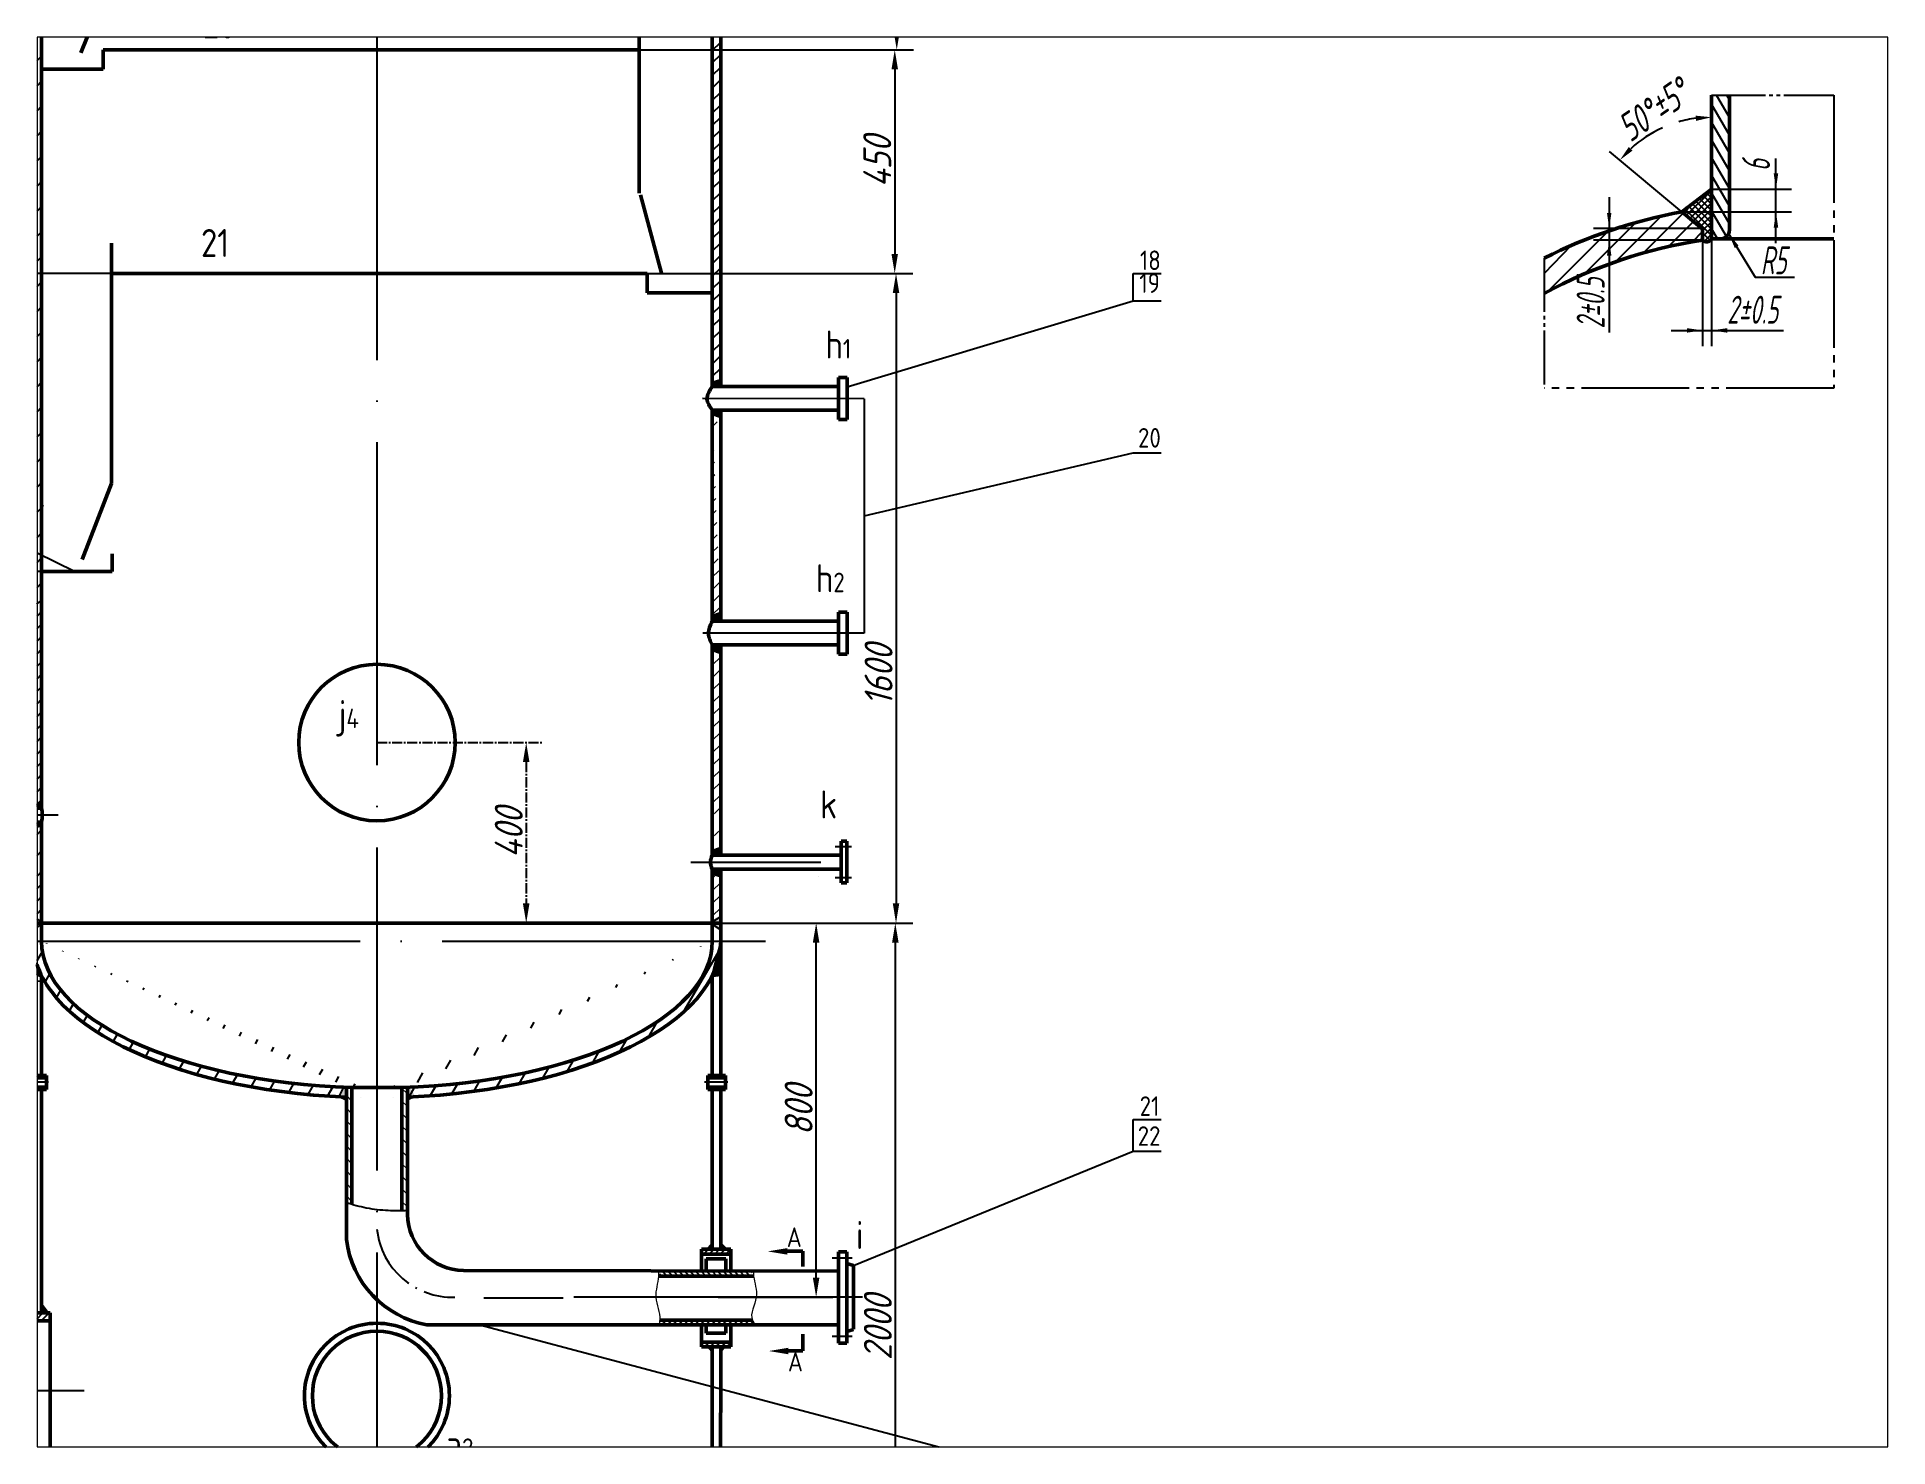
# Paper-space layout '布局1' of a CAD drawing. Header units: millimetres. Extents: x 27 to 240, y 20 to 183.
# The model-space entities are those that its viewports show. They can reach past a viewport. Long polylines and large blocks are cut down to what shows.
import ezdxf
from ezdxf.enums import TextEntityAlignment as Align

# ---------------------------------------------------------------- set-up
doc = ezdxf.new("R2010")
doc.units = ezdxf.units.MM
for name, pattern in [('ACAD_ISO04W100', [30, 24, -3, 0, -3]), ('ACAD_ISO05W100', [33, 24, -3, 0, -3, 0, -3]), ('CENTER2', [1.125, 0.75, -0.125, 0.125, -0.125]), ('JIS_09_08', [10.75, 8, -0.55, 0.55, -0.55, 0.55, -0.55])]:
    doc.linetypes.add(name, pattern=pattern)
doc.layers.get('0').update_dxf_attribs({"lineweight": 15})
doc.layers.get('Defpoints').update_dxf_attribs({"lineweight": 25})
for name, color, linetype, lineweight in [('01粗实线层', 3, 'Continuous', 50), ('01（粗实）', 3, 'Continuous', 50), ('02细实线层', 7, 'Continuous', 25), ('02（细实）', 7, 'Continuous', 25), ('05细点画线层', 1, 'ACAD_ISO04W100', 25), ('05（细点）', 1, 'ACAD_ISO04W100', 25), ('07细双点画线层', 6, 'ACAD_ISO05W100', 25), ('08尺寸线层', 150, 'Continuous', 25), ('1', 7, 'Continuous', 25), ('10剖面线层', 184, 'Continuous', 25), ('2', 3, 'Continuous', 50), ('尺寸线', 5, 'Continuous', 25), ('粗实线', 3, 'Continuous', 50), ('细实线', 7, 'Continuous', 25)]:
    doc.layers.add(name, color=color, linetype=linetype, lineweight=lineweight)
doc.layers.add('3', color=1, linetype='CENTER2')
doc.styles.add('zanelau', font='gbeitc.shx', dxfattribs={"height": 5, "bigfont": 'gbcbig.shx'})
doc.styles.add('斜体数字字母', font='gbenor.shx', dxfattribs={"height": 3.5, "bigfont": 'gbcbig.shx'})
doc.styles.add('标准', font='SIMFANG.TTF', dxfattribs={"width": 0.667})
doc.dimstyles.new('zanelau', dxfattribs={"dimtxt": 5, "dimasz": 3.5, "dimexe": 3, "dimexo": 0, "dimtad": 1, "dimdec": 0, "dimlfac": 20, "dimtxsty": 'zanelau', "dimcen": 2.5, "dimadec": 0, "dimazin": 0, "dimtfac": 1, "dimtdec": 0, "dimtmove": 0, "dimatfit": 3, "dimfxl": 1.25, "dimarcsym": 0})
pattern_1 = [(45, (0, -11.71387), (-0.0224506403, 0.0224506403), []), (135, (0, -11.71387), (-0.0224506403, -0.0224506403), [])]

# ---------------------------------------------------------------- blocks, each defined once
blk = doc.blocks.new('*D97')
at = {"layer": 'Defpoints', "color": 0}
for p in [(267.05, 422.81), (267.05, 384.54), (311.92, 384.54)]:
    blk.add_point(p, dxfattribs=at)
at = {"layer": '尺寸线', "color": 0, "lineweight": -2}
for p, q in [((267.05, 422.81), (314.92, 422.81)), ((311.92, 419.31), (311.92, 388.04)), ((267.05, 384.54), (314.92, 384.54))]:
    blk.add_line(p, q, dxfattribs=at)
at = {"layer": '尺寸线', "color": 0}
for points in [[(311.34, 419.31), (312.5, 419.31), (311.92, 422.81)], [(311.34, 388.04), (312.5, 388.04), (311.92, 384.54)]]:
    blk.add_solid(points, dxfattribs=at)
at = {"layer": '尺寸线', "color": 0, "insert": (308.8, 403.68), "char_height": 5, "attachment_point": 5, "rotation": 90, "style": 'zanelau'}
blk.add_mtext('450', dxfattribs=at)
blk = doc.blocks.new('_None')
blk = doc.blocks.new('*D98')
at = {"layer": 'Defpoints', "color": 0}
for p in [(265.85, 384.54), (267.27, 344.53), (311.56, 344.53)]:
    blk.add_point(p, dxfattribs=at)
at = {"layer": '尺寸线', "color": 0, "lineweight": -2}
for p, q in [((265.85, 384.54), (314.56, 384.54)), ((311.56, 381.04), (311.56, 348.03)), ((267.27, 344.53), (314.56, 344.53))]:
    blk.add_line(p, q, dxfattribs=at)
at = {"layer": '尺寸线', "color": 0}
for points in [[(310.98, 381.04), (312.14, 381.04), (311.56, 384.54)], [(310.98, 348.03), (312.14, 348.03), (311.56, 344.53)]]:
    blk.add_solid(points, dxfattribs=at)
at = {"layer": '尺寸线', "color": 0, "insert": (308.43, 364.53), "char_height": 5, "attachment_point": 5, "rotation": 90, "style": 'zanelau'}
blk.add_mtext('450', dxfattribs=at)
blk = doc.blocks.new('*D99')
at = {"layer": 'Defpoints', "color": 0}
for p in [(267.27, 344.53), (267.27, 228.28), (311.79, 228.28)]:
    blk.add_point(p, dxfattribs=at)
at = {"layer": '尺寸线', "color": 0, "lineweight": -2}
for p, q in [((267.27, 344.53), (314.79, 344.53)), ((311.79, 341.03), (311.79, 231.78)), ((267.27, 228.28), (314.79, 228.28))]:
    blk.add_line(p, q, dxfattribs=at)
at = {"layer": '尺寸线', "color": 0}
for points in [[(311.21, 341.03), (312.37, 341.03), (311.79, 344.53)], [(311.21, 231.78), (312.37, 231.78), (311.79, 228.28)]]:
    blk.add_solid(points, dxfattribs=at)
at = {"layer": '尺寸线', "color": 0, "insert": (308.67, 272.62), "char_height": 5, "attachment_point": 5, "rotation": 90, "style": 'zanelau'}
blk.add_mtext('1600', dxfattribs=at)
blk = doc.blocks.new('*D100')
at = {"layer": 'Defpoints', "color": 0}
for p in [(280.42, 228.28), (280.42, 83.5), (311.66, 83.5)]:
    blk.add_point(p, dxfattribs=at)
at = {"layer": '尺寸线', "color": 0, "lineweight": -2}
for p, q in [((280.42, 228.28), (314.66, 228.28)), ((311.66, 224.78), (311.66, 87)), ((280.42, 83.5), (314.66, 83.5))]:
    blk.add_line(p, q, dxfattribs=at)
at = {"layer": '尺寸线', "color": 0}
for points in [[(311.08, 224.78), (312.25, 224.78), (311.66, 228.28)], [(311.08, 87), (312.25, 87), (311.66, 83.5)]]:
    blk.add_solid(points, dxfattribs=at)
at = {"layer": '尺寸线', "color": 0, "insert": (308.54, 155.89), "char_height": 5, "attachment_point": 5, "rotation": 90, "style": 'zanelau'}
blk.add_mtext('2000', dxfattribs=at)
blk = doc.blocks.new('*D106')
at = {"layer": 'Defpoints', "color": 0}
for p in [(171.43, 344.53), (115.37, 291.21), (171.43, 291.21)]:
    blk.add_point(p, dxfattribs=at)
at = {"layer": '尺寸线', "color": 0, "lineweight": -2}
for p, q in [((171.43, 344.53), (112.37, 344.53)), ((115.37, 341.03), (115.37, 294.71)), ((171.43, 291.21), (112.37, 291.21))]:
    blk.add_line(p, q, dxfattribs=at)
at = {"layer": '尺寸线', "color": 0}
for points in [[(114.79, 341.03), (115.95, 341.03), (115.37, 344.53)], [(114.79, 294.71), (115.95, 294.71), (115.37, 291.21)]]:
    blk.add_solid(points, dxfattribs=at)
at = {"layer": '尺寸线', "color": 0, "insert": (112.24, 323.98), "char_height": 5, "attachment_point": 5, "rotation": 90, "style": 'zanelau'}
blk.add_mtext('700', dxfattribs=at)
blk = doc.blocks.new('*D120')
at = {"layer": '3', "color": 0, "lineweight": -2}
for p, q in [((218.92, 260.58), (248.63, 260.58)), ((245.63, 257.08), (245.63, 231.78)), ((218.92, 228.28), (248.63, 228.28))]:
    blk.add_line(p, q, dxfattribs=at)
at = {"layer": '3', "color": 0}
for points in [[(245.04, 257.08), (246.21, 257.08), (245.63, 260.58)], [(245.04, 231.78), (246.21, 231.78), (245.63, 228.28)]]:
    blk.add_solid(points, dxfattribs=at)
at = {"layer": 'Defpoints', "color": 0}
for p in [(218.92, 260.58), (218.92, 228.28), (245.63, 228.28)]:
    blk.add_point(p, dxfattribs=at)
at = {"layer": '3', "color": 0, "insert": (242.5, 244.43), "char_height": 5, "attachment_point": 5, "rotation": 90, "style": 'zanelau'}
blk.add_mtext('400', dxfattribs=at)
blk = doc.blocks.new('*D121')
at = {"layer": '3', "color": 0, "lineweight": -2}
for p, q in [((158.92, 291.21), (112.45, 291.21)), ((115.45, 287.71), (115.45, 231.78)), ((158.92, 228.28), (112.45, 228.28))]:
    blk.add_line(p, q, dxfattribs=at)
at = {"layer": '3', "color": 0}
for points in [[(114.86, 287.71), (116.03, 287.71), (115.45, 291.21)], [(114.86, 231.78), (116.03, 231.78), (115.45, 228.28)]]:
    blk.add_solid(points, dxfattribs=at)
at = {"layer": 'Defpoints', "color": 0}
for p in [(158.92, 291.21), (115.45, 228.28), (158.92, 228.28)]:
    blk.add_point(p, dxfattribs=at)
at = {"layer": '3', "color": 0, "insert": (112.32, 259.74), "char_height": 5, "attachment_point": 5, "rotation": 90, "style": 'zanelau'}
blk.add_mtext('900', dxfattribs=at)
blk = doc.blocks.new('*D175')
at = {"color": 0, "lineweight": -2}
for p, q in [((280.42, 228.28), (300.5, 228.28)), ((297.5, 164.82), (297.5, 224.78)), ((279.96, 161.32), (300.5, 161.32))]:
    blk.add_line(p, q, dxfattribs=at)
at = {"color": 0}
for points in [[(296.91, 224.78), (298.08, 224.78), (297.5, 228.28)], [(296.91, 164.82), (298.08, 164.82), (297.5, 161.32)]]:
    blk.add_solid(points, dxfattribs=at)
at = {"layer": 'Defpoints', "color": 0}
for p in [(280.42, 228.28), (297.5, 228.28), (279.96, 161.32)]:
    blk.add_point(p, dxfattribs=at)
at = {"color": 0, "insert": (294.37, 194.8), "char_height": 5, "attachment_point": 5, "rotation": 90, "style": 'zanelau'}
blk.add_mtext('800', dxfattribs=at)

msp = doc.modelspace()

# ---------------------------------------------------------------- hatches: boundary and pattern name
h = msp.add_hatch()
h.set_pattern_fill('ANSI37', color=0, scale=0.01, angle=75, style=0)
h.paths.add_polyline_path([(280.421, 325.367), (278.921, 324.861), (278.921, 324.285), (280.421, 324.285)])
h = msp.add_hatch()
h.set_pattern_fill('ANSI31', color=0, scale=0.5, style=0)
edge = h.paths.add_edge_path()
edge.add_line((280.421, 318.94), (278.921, 319.446))
edge.add_line((278.921, 320.03), (278.921, 315.065))
edge.add_line((280.421, 320.031), (280.421, 315.065))
edge.add_line((280.421, 283.672), (278.921, 283.114))
edge.add_line((278.921, 282.301), (278.921, 320.03))
edge.add_line((280.421, 282.301), (280.421, 320.031))
h = msp.add_hatch()
h.set_pattern_fill('ANSI37', color=0, scale=0.01, angle=75, style=0)
h.set_pattern_definition([(240, (0, 644.30706), (-0.0274963066, 0.015875), []), (150, (0, 644.30706), (0.015875, 0.0274963066), [])])
h.paths.add_polyline_path([(280.421, 318.94), (278.921, 319.446), (278.921, 320.022), (280.421, 320.022)])
h = msp.add_hatch()
h.set_pattern_fill('ANSI37', color=0, scale=0.01, style=0)
h.paths.add_polyline_path([(280.421, 282.301), (280.421, 283.672), (278.921, 283.114), (278.921, 282.301)])
h = msp.add_hatch()
h.set_pattern_fill('ANSI31', color=0, scale=0.5, style=0)
h.paths.add_polyline_path([(280.42, 278.046), (278.921, 278.045), (278.92, 267.328), (278.92, 248.126), (280.42, 248.398), (280.42, 267.328), (280.42, 268.328), (280.42, 268.328)])
h = msp.add_hatch()
h.set_pattern_fill('ANSI37', color=0, scale=0.01, style=0)
h.set_pattern_definition([(315.020449, (-0.099975, 560.242852), (-0.0224426263, -0.0224586515), []), (225.020449, (-0.099975, 560.242852), (-0.0224586515, 0.0224426263), [])])
h.paths.add_polyline_path([(280.422, 276.671), (278.922, 277.229), (278.922, 278.041), (280.422, 278.042)])
h = msp.add_hatch()
h.set_pattern_fill('ANSI37', color=0, scale=0.01, style=0)
h.paths.add_polyline_path([(158.921, 249.334), (157.421, 249.862), (157.421, 248.855), (158.921, 248.855)])
h = msp.add_hatch()
h.set_pattern_fill('ANSI37', color=0, scale=0.01, style=0)
h.set_pattern_definition([(314.999945, (0.000236, 495.21048), (-0.0224506617, -0.022450619), []), (224.999945, (0.000236, 495.21048), (-0.022450619, 0.0224506617), [])])
h.paths.add_polyline_path([(158.921, 245.876), (157.421, 245.348), (157.421, 246.355), (158.921, 246.355)])
h = msp.add_hatch()
h.set_pattern_fill('ANSI37', color=0, scale=0.01, angle=75, style=0)
h.set_pattern_definition([(120, (-0.00705, -0.905977), (-0.0274963066, -0.015875), []), (210, (-0.00705, -0.905977), (0.015875, -0.0274963066), [])])
h.paths.add_polyline_path([(280.414, 241.591), (278.914, 241.056), (278.914, 240.418), (280.414, 240.418)])
h = msp.add_hatch()
h.set_pattern_fill('ANSI31', color=0, scale=0.5, style=0)
h.paths.add_polyline_path([(280.421, 236.726), (278.921, 237.262), (278.921, 228.492), (280.421, 229.475)])
h = msp.add_hatch()
h.set_pattern_fill('ANSI37', color=0, scale=0.01, angle=75, style=0)
h.set_pattern_definition([(240, (0.003157, 479.225806), (-0.0274963066, 0.015875), []), (150, (0.003157, 479.225806), (0.015875, 0.0274963066), [])])
h.paths.add_polyline_path([(280.424, 236.728), (278.924, 237.264), (278.924, 237.902), (280.424, 237.902)])
h = msp.add_hatch()
h.set_pattern_fill('ANSI31', color=0, scale=0.1, style=0)
h.set_pattern_definition([(45, (-0.03365, -0.01728), (-0.2245064, 0.2245064), [])])
h.paths.add_polyline_path([(159.786, 200.593), (159.786, 201.003), (156.635, 201.003), (156.636, 200.593)])
h.paths.add_polyline_path([(159.786, 198.912), (156.639, 198.913), (156.64, 198.503), (159.786, 198.503)])
h = msp.add_hatch()
h.set_pattern_fill('ANSI31', color=0, scale=0.5, angle=90, style=0)
edge = h.paths.add_edge_path()
edge.add_ellipse((218.921, 225.029), major_axis=(60, 0), ratio=0.4375271, start_angle=264.76448, end_angle=265.72272, ccw=False)
edge.add_line((213.446, 198.887), (213.446, 178.259))
edge.add_spline(control_points=[(213.446, 178.259), (213.779, 178.163), (214.112, 178.068), (214.446, 177.975)], knot_values=[0, 0, 0, 0, 1.0385352, 1.0385352, 1.0385352, 1.0385352], degree=3, periodic=0)
edge.add_line((214.446, 177.975), (214.446, 198.851))
edge = h.paths.add_edge_path()
edge.add_ellipse((218.921, 225.029), major_axis=(60, 0), ratio=0.4375271, start_angle=274.27728, end_angle=275.21355, ccw=False)
edge.add_line((223.396, 198.851), (223.396, 176.858))
edge.add_spline(control_points=[(223.396, 176.858), (223.729, 176.863), (224.062, 176.87), (224.395, 176.877)], knot_values=[10.0938367, 10.0938367, 10.0938367, 10.0938367, 11.0929851, 11.0929851, 11.0929851, 11.0929851], degree=3, periodic=0)
edge.add_line((224.395, 176.877), (224.373, 198.886))
h = msp.add_hatch()
h.set_pattern_fill('ANSI31', color=0, scale=0.1, style=0)
h.set_pattern_definition([(45, (121.46714, 0), (-0.2245064, 0.2245064), [])])
h.paths.add_polyline_path([(281.287, 200.61), (281.287, 201.02), (278.136, 201.02), (278.137, 200.61)])
h.paths.add_polyline_path([(281.287, 198.93), (278.14, 198.93), (278.141, 198.52), (281.287, 198.52)])
h = msp.add_hatch()
h.set_pattern_fill('ANSI37', color=0, scale=0.01, style=0)
h.set_pattern_definition(pattern_1)
h.paths.add_polyline_path([(278.921, 170.721), (278.203, 169.928), (278.921, 169.928)])
h.paths.add_polyline_path([(280.421, 170.693), (280.421, 169.928), (281.243, 169.928)])
h = msp.add_hatch()
h.set_pattern_fill('ANSI37', color=0, scale=0.01, style=0)
h.paths.add_polyline_path([(157.421, 159.97), (156.31, 158.521), (157.421, 158.521)])
h.paths.add_polyline_path([(158.921, 159.912), (158.921, 158.521), (159.945, 158.521)])
h = msp.add_hatch()
h.set_pattern_fill('ANSI37', color=0, scale=0.01, style=0)
h.set_pattern_definition(pattern_1)
h.paths.add_polyline_path([(278.921, 152.428), (278.349, 152.428), (278.921, 151.816)])
h.paths.add_polyline_path([(281.005, 152.428), (280.421, 152.428), (280.421, 151.824)])
at = {"layer": '02（细实）'}
h = msp.add_hatch(dxfattribs=at)
h.set_pattern_fill('ANSI31', color=0, style=0)
h.paths.add_polyline_path([(158.921, 387.458), (157.421, 387.458), (157.421, 287.04), (158.921, 286.26)])
h = msp.add_hatch(dxfattribs=at)
h.set_pattern_fill('ANSI37', color=0, scale=0.25, style=0)
h.set_pattern_definition([(45, (24.8475, 54.5185), (-0.561266, 0.561266), []), (135, (24.8475, 54.5185), (-0.561266, -0.561266), [])])
h.paths.add_polyline_path([(457.689, 359.614), (453.31, 356.243), (452.601, 355.534), (457.689, 355.534)])
h.paths.add_polyline_path([(457.689, 355.534), (452.601, 355.534), (452.504, 355.437), (456.089, 352.442), (456.089, 350.476, 0.5330837), (457.689, 350.703)])
h = msp.add_hatch(dxfattribs=at)
h.set_pattern_fill('ANSI31', color=0, angle=15, style=0)
h.set_pattern_definition([(60, (-6e-14, -20.5388), (-2.74963, 1.5875), [])])
edge = h.paths.add_edge_path()
edge.add_ellipse((218.921, 225.029), major_axis=(60, 0), ratio=0.4375271, start_angle=275.23552, end_angle=360, ccw=False)
edge.add_line((224.396, 198.887), (224.396, 197.14))
edge.add_ellipse((218.921, 225.029), major_axis=(-61.5, 0), ratio=0.4552846, start_angle=95.10748, end_angle=180)
edge.add_line((280.421, 225.029), (280.421, 227.084))
edge.add_line((280.421, 227.084), (278.921, 228.279))
edge.add_line((278.921, 228.279), (278.921, 225.029))
edge = h.paths.add_edge_path()
edge.add_ellipse((218.921, 225.029), major_axis=(61.5, 0), ratio=0.4552846, start_angle=180, end_angle=264.89252)
edge.add_line((213.446, 197.14), (213.446, 198.887))
edge.add_ellipse((218.921, 225.029), major_axis=(60, 0), ratio=0.4375271, start_angle=180, end_angle=264.76448, ccw=False)
edge.add_line((158.921, 225.029), (158.921, 228.279))
edge.add_line((158.921, 228.279), (157.421, 227.084))
edge.add_line((157.421, 227.084), (157.421, 225.029))
h = msp.add_hatch(dxfattribs=at)
h.set_pattern_fill('ANSI31', color=0, scale=0.22, style=0)
h.set_pattern_definition([(45, (-6e-14, -32.2527), (-0.4939141, 0.4939141), [])])
h.paths.add_polyline_path([(282.21, 169.928), (276.96, 169.928), (276.96, 169.053), (282.21, 169.053)])
h.paths.add_polyline_path([(282.21, 153.303), (276.96, 153.303), (276.96, 152.428), (282.21, 152.428)])
h = msp.add_hatch(dxfattribs=at)
h.set_pattern_fill('ANSI31', color=0, scale=0.22, angle=90, style=0)
h.set_pattern_definition([(135, (-6e-14, -32.2527), (-0.4939141, -0.4939141), [])])
edge = h.paths.add_edge_path()
edge.add_spline(control_points=[(286.316, 165.116), (286.206, 165.407), (286.074, 165.699), (285.943, 165.991)], knot_values=[0, 0, 0, 0, 1.0374925, 1.0374925, 1.0374925, 1.0374925], degree=3, periodic=0)
edge.add_line((285.943, 165.991), (270.059, 165.991))
edge.add_spline(control_points=[(270.059, 165.991), (269.794, 165.703), (269.529, 165.415), (269.283, 165.116)], knot_values=[0, 0, 0, 0, 1.3167608, 1.3167608, 1.3167608, 1.3167608], degree=3, periodic=0)
edge.add_line((269.283, 165.116), (286.316, 165.116))
edge = h.paths.add_edge_path()
edge.add_spline(control_points=[(286.561, 156.366), (286.398, 156.656), (286.236, 156.946), (286.088, 157.241)], knot_values=[10.3943631, 10.3943631, 10.3943631, 10.3943631, 11.5142032, 11.5142032, 11.5142032, 11.5142032], degree=3, periodic=0)
edge.add_line((286.088, 157.241), (269.514, 157.241))
edge.add_spline(control_points=[(269.514, 157.241), (269.505, 156.953), (269.472, 156.66), (269.439, 156.366)], knot_values=[10.9367824, 10.9367824, 10.9367824, 10.9367824, 11.9131017, 11.9131017, 11.9131017, 11.9131017], degree=3, periodic=0)
edge.add_line((269.439, 156.366), (286.561, 156.366))
h = msp.add_hatch(dxfattribs=at)
h.set_pattern_fill('ANSI31', color=0, scale=0.25, style=0)
h.set_pattern_definition([(45, (-0.70054, -20.4059), (-0.561266, 0.561266), [])])
h.paths.add_polyline_path([(160.47, 157.121), (160.47, 158.521), (154.47, 158.521), (154.47, 157.121)])
h.paths.add_polyline_path([(160.47, 130.721), (160.47, 132.121), (154.47, 132.121), (154.47, 130.721)])
at = {"layer": '05细点画线层'}
h = msp.add_hatch(color=0, dxfattribs=at)
h.paths.add_polyline_path([(280.421, 228.279), (280.421, 229.475), (278.921, 228.492), (278.921, 228.279)])
h.paths.add_polyline_path([(280.421, 228.279), (278.921, 228.279), (278.921, 228.067), (280.421, 227.084)])
h.paths.add_polyline_path([(157.421, 229.475), (157.421, 228.279), (158.921, 228.279), (158.921, 228.492)])
h.paths.add_polyline_path([(158.921, 228.067), (158.921, 228.279), (157.421, 228.279), (157.421, 227.084)])
at = {"layer": '08尺寸线层'}
h = msp.add_hatch(color=0, dxfattribs=at)
edge = h.paths.add_edge_path()
edge.add_ellipse((218.921, 225.029), major_axis=(60, 0), ratio=0.4375271, start_angle=264.30133, end_angle=264.76448, ccw=False)
edge.add_line((212.963, 198.907), (212.104, 197.252))
edge.add_line((212.104, 197.252), (212.231, 197.195))
edge.add_ellipse((218.921, 225.029), major_axis=(61.5, 0), ratio=0.4552846, start_angle=263.75532, end_angle=264.89252)
edge.add_line((213.446, 197.14), (213.446, 198.887))
h = msp.add_hatch(color=0, dxfattribs=at)
edge = h.paths.add_edge_path()
edge.add_ellipse((218.921, 225.029), major_axis=(-60, 0), ratio=0.4375271, start_angle=95.23552, end_angle=95.69867)
edge.add_line((224.879, 198.907), (225.737, 197.252))
edge.add_line((225.737, 197.252), (225.61, 197.195))
edge.add_ellipse((218.921, 225.029), major_axis=(-61.5, 0), ratio=0.4552846, start_angle=95.10748, end_angle=96.24468, ccw=False)
edge.add_line((224.396, 197.14), (224.396, 198.887))
h = msp.add_hatch(color=0, dxfattribs=at)
edge = h.paths.add_edge_path()
edge.add_ellipse((218.921, 225.029), major_axis=(61.5, 0), ratio=0.4552846, start_angle=263.75532, end_angle=264.89252, ccw=False)
edge.add_line((212.231, 197.195), (213.446, 196.657))
edge.add_line((213.446, 196.657), (213.446, 197.14))
h = msp.add_hatch(color=0, dxfattribs=at)
edge = h.paths.add_edge_path()
edge.add_ellipse((218.921, 225.029), major_axis=(-61.5, 0), ratio=0.4552846, start_angle=95.10748, end_angle=96.24468)
edge.add_line((225.61, 197.195), (224.396, 196.657))
edge.add_line((224.396, 196.657), (224.396, 197.14))
at = {"layer": '1'}
h = msp.add_hatch(dxfattribs=at)
h.set_pattern_fill('ANSI31', color=0, scale=0.5, style=0)
h.paths.add_polyline_path([(278.921, 324.285), (278.921, 324.861), (280.42, 325.367), (280.42, 387.458), (278.92, 387.458), (278.92, 324.283)])
h.paths.add_polyline_path([(278.921, 286.261), (278.921, 315.065), (278.921, 320.03), (278.921, 320.03), (278.92, 320.032), (278.92, 286.26)])
h = msp.add_hatch(dxfattribs=at)
h.set_pattern_fill('ANSI31', color=0, scale=0.5, style=0)
h.set_pattern_definition([(45, (-1e-06, -397.9896), (-1.122532, 1.122532), [])])
h.paths.add_polyline_path([(157.421, 249.862), (158.921, 249.334), (158.921, 267.328), (158.92, 278.379), (158.92, 285.376), (157.421, 285.602), (157.421, 268.328), (157.421, 268.328), (157.421, 267.328)])
h = msp.add_hatch(dxfattribs=at)
h.set_pattern_fill('ANSI31', color=0, scale=0.5, style=0)
h.paths.add_polyline_path([(158.921, 238.451), (157.421, 238.451), (157.421, 229.475), (158.921, 228.492)])
at = {"layer": '10剖面线层'}
h = msp.add_hatch(dxfattribs=at)
h.set_pattern_fill('ANSI31', color=0, scale=0.5, angle=75, style=0)
h.set_pattern_definition([(120, (24.8475, 54.5185), (-1.3748153, -0.79375), [])])
h.paths.add_polyline_path([(457.689, 359.902), (457.689, 359.614), (460.889, 359.614), (460.889, 376.402), (457.689, 376.402)])
h.paths.add_polyline_path([(460.889, 355.534), (460.889, 359.614), (457.689, 359.614), (457.689, 355.534)])
h.paths.add_polyline_path([(460.889, 355.534), (457.689, 355.534), (457.689, 350.703), (459.289, 350.703, 0.4142136), (460.889, 352.303)])
h = msp.add_hatch(dxfattribs=at)
h.set_pattern_fill('ANSI37', color=0, scale=0.01, style=0)
edge = h.paths.add_edge_path()
edge.add_ellipse((218.921, 225.029), major_axis=(61.5, 0), ratio=0.4552846, start_angle=180, end_angle=186.15064, ccw=False)
edge.add_line((157.421, 225.029), (157.421, 222.029))
edge.add_line((157.421, 222.029), (157.775, 222.029))
edge = h.paths.add_edge_path()
edge.add_ellipse((218.921, 225.029), major_axis=(61.5, 0), ratio=0.4552846, start_angle=353.84936, end_angle=360, ccw=False)
edge.add_line((280.067, 222.029), (280.421, 222.029))
edge.add_line((280.421, 222.029), (280.421, 225.029))
h.paths.add_polyline_path([(278.921, 218.883), (280.421, 219.096), (280.421, 222.029), (280.067, 222.029), (280.055, 221.98), (280.043, 221.93), (280.031, 221.881), (280.018, 221.831), (280.006, 221.782), (279.993, 221.732), (279.98, 221.683), (279.967, 221.633), (279.953, 221.584), (279.94, 221.534), (279.926, 221.485), (279.912, 221.435), (279.898, 221.386), (279.884, 221.336), (279.869, 221.287), (279.854, 221.237), (279.839, 221.188), (279.824, 221.139), (279.809, 221.089), (279.793, 221.04), (279.778, 220.991), (279.762, 220.941), (279.746, 220.892), (279.729, 220.843), (279.713, 220.793), (279.696, 220.744), (279.679, 220.695), (279.662, 220.646), (279.645, 220.596), (279.628, 220.547), (279.61, 220.498), (279.592, 220.449), (279.574, 220.4), (279.556, 220.35), (279.538, 220.301), (279.519, 220.252), (279.5, 220.203), (279.481, 220.154), (279.462, 220.105), (279.443, 220.056), (279.423, 220.007), (279.403, 219.958), (279.384, 219.909), (279.363, 219.86), (279.343, 219.811), (279.323, 219.762), (279.302, 219.713), (279.281, 219.664), (279.26, 219.615), (279.239, 219.566), (279.217, 219.517), (279.196, 219.468), (279.174, 219.419), (279.152, 219.37), (279.129, 219.322), (279.107, 219.273), (279.084, 219.224), (279.062, 219.175), (279.039, 219.126), (279.015, 219.078), (278.992, 219.029), (278.968, 218.98), (278.945, 218.932)])
h.paths.add_polyline_path([(157.421, 219.125), (158.921, 218.883), (158.897, 218.932), (158.873, 218.98), (158.85, 219.029), (158.826, 219.078), (158.803, 219.126), (158.78, 219.175), (158.757, 219.224), (158.735, 219.273), (158.712, 219.322), (158.69, 219.37), (158.668, 219.419), (158.646, 219.468), (158.624, 219.517), (158.603, 219.566), (158.582, 219.615), (158.561, 219.664), (158.54, 219.713), (158.519, 219.762), (158.498, 219.811), (158.478, 219.86), (158.458, 219.909), (158.438, 219.958), (158.418, 220.007), (158.399, 220.056), (158.379, 220.105), (158.36, 220.154), (158.341, 220.203), (158.323, 220.252), (158.304, 220.301), (158.286, 220.35), (158.267, 220.4), (158.249, 220.449), (158.232, 220.498), (158.214, 220.547), (158.196, 220.596), (158.179, 220.646), (158.162, 220.695), (158.145, 220.744), (158.129, 220.793), (158.112, 220.843), (158.096, 220.892), (158.08, 220.941), (158.064, 220.991), (158.048, 221.04), (158.033, 221.089), (158.017, 221.139), (158.002, 221.188), (157.987, 221.237), (157.973, 221.287), (157.958, 221.336), (157.944, 221.386), (157.93, 221.435), (157.916, 221.485), (157.902, 221.534), (157.888, 221.584), (157.875, 221.633), (157.862, 221.683), (157.849, 221.732), (157.836, 221.782), (157.823, 221.831), (157.811, 221.881), (157.799, 221.93), (157.787, 221.98), (157.775, 222.029), (157.421, 222.029)])

# ---------------------------------------------------------------- linework, layer by layer
at = {"color": 0}
for p, q in [((280.421, 248.96), (278.921, 247.545)), ((280.421, 244.993), (278.921, 243.578))]:
    msp.add_line(p, q, dxfattribs=at)
for points in [[(269.265, 166.044), (269.265, 165.116), (268.816, 161.317), (269.514, 157.241), (269.396, 156.366)], [(286.261, 166.003), (286.316, 165.116), (286.777, 161.317), (286.088, 157.241), (286.641, 156.366)]]:
    msp.add_spline(points, degree=3, dxfattribs=at)
at = {"layer": '01粗实线层', "color": 0}
for p, q in [((278.921, 387.458), (278.925, 473.695)), ((280.421, 387.458), (280.42, 473.696)), ((157.421, 413.739), (157.421, 387.458)), ((157.421, 387.458), (157.421, 275.785)), ((278.921, 324.861), (278.921, 387.458)), ((280.421, 324.285), (280.421, 387.458)), ((457.689, 376.402), (457.689, 359.902)), ((460.889, 376.402), (460.889, 352.303)), ((452.389, 355.534), (457.689, 359.614)), ((457.689, 359.841), (457.689, 350.703)), ((456.089, 352.442), (452.389, 355.534)), ((456.089, 352.442), (456.089, 350.476)), ((457.689, 350.703), (459.289, 350.703)), ((278.921, 324.861), (278.921, 324.285)), ((303.027, 325.904), (301.495, 325.904)), ((301.495, 325.904), (301.495, 318.404)), ((303.027, 318.404), (303.027, 325.904)), ((301.495, 324.285), (278.921, 324.285)), ((301.495, 320.035), (278.921, 320.03)), ((278.921, 320.03), (278.921, 315.065)), ((278.921, 282.301), (278.921, 320.03)), ((280.421, 320.031), (280.421, 315.065)), ((280.421, 282.301), (280.421, 320.031)), ((301.495, 318.404), (303.027, 318.404)), ((301.494, 282.301), (278.92, 282.301)), ((303.026, 283.924), (301.494, 283.924)), ((301.494, 283.924), (301.494, 276.424)), ((303.026, 276.424), (303.026, 283.924)), ((157.421, 275.785), (157.421, 248.855)), ((301.494, 278.048), (278.92, 278.045)), ((278.921, 240.414), (278.921, 278.045)), ((280.421, 240.414), (280.421, 278.046)), ((301.494, 276.424), (303.026, 276.424)), ((139.644, 248.855), (158.921, 248.855)), ((139.644, 246.355), (158.921, 246.355)), ((157.421, 246.355), (157.421, 238.451)), ((303.012, 242.961), (301.954, 242.961)), ((301.954, 242.961), (301.954, 235.461)), ((303.012, 235.461), (303.012, 242.961)), ((157.421, 238.451), (157.421, 201.003)), ((301.954, 240.414), (278.921, 240.414)), ((278.921, 228.279), (278.921, 237.914)), ((301.954, 237.914), (278.921, 237.914)), ((280.421, 228.279), (280.421, 237.914)), ((301.954, 235.461), (303.012, 235.461)), ((280.421, 228.279), (157.421, 228.279)), ((158.921, 228.279), (158.921, 225.029)), ((278.921, 225.029), (278.921, 228.279)), ((280.421, 228.279), (280.421, 201.02)), ((158.921, 218.883), (157.421, 219.125)), ((158.921, 218.883), (158.921, 201.003)), ((278.921, 218.883), (280.421, 219.096)), ((278.921, 218.883), (278.921, 201.02)), ((156.635, 201.003), (159.786, 201.003)), ((213.446, 171.64), (213.446, 198.887)), ((214.446, 177.975), (214.446, 198.851)), ((223.396, 176.858), (223.396, 198.851)), ((224.396, 176.13), (224.373, 198.886)), ((278.136, 201.02), (281.287, 201.02)), ((156.64, 198.503), (159.786, 198.503)), ((213.446, 197.134), (213.446, 197.134)), ((213.446, 197.134), (213.446, 197.134)), ((213.446, 197.134), (213.446, 197.134)), ((213.446, 197.134), (213.446, 197.134)), ((213.446, 197.134), (213.446, 197.134)), ((213.446, 197.134), (213.446, 197.134)), ((224.396, 197.134), (224.396, 197.134)), ((224.396, 197.134), (224.396, 197.134)), ((224.396, 197.134), (224.396, 197.134)), ((224.396, 197.134), (224.396, 197.134)), ((224.396, 197.134), (224.396, 197.134)), ((224.396, 197.134), (224.396, 197.134)), ((278.141, 198.52), (281.287, 198.52)), ((278.921, 198.52), (278.921, 169.928)), ((280.421, 198.52), (280.421, 169.928)), ((276.96, 169.928), (282.21, 169.928)), ((276.96, 165.991), (276.96, 169.928)), ((276.96, 169.053), (282.21, 169.053)), ((282.21, 165.991), (282.21, 169.928)), ((291.178, 169.381), (291.178, 169.381)), ((295.103, 169.573), (292.359, 169.573)), ((295.103, 169.573), (295.103, 166.807)), ((301.495, 153.114), (301.495, 169.468)), ((302.983, 169.468), (301.495, 169.468)), ((302.983, 153.114), (302.983, 169.468)), ((234.396, 166.13), (301.495, 165.966)), ((277.835, 165.991), (277.835, 168.178)), ((277.835, 168.178), (281.335, 168.178)), ((281.335, 165.991), (281.335, 168.178)), ((304.164, 167.002), (302.983, 167.349)), ((269.283, 165.116), (286.316, 165.116)), ((160.47, 158.521), (154.47, 158.521)), ((160.47, 157.121), (154.47, 157.121)), ((160.47, 130.721), (160.47, 158.521)), ((227.856, 156.366), (301.495, 156.366)), ((269.514, 157.241), (286.088, 157.241)), ((276.96, 152.428), (276.96, 156.366)), ((277.835, 156.366), (277.835, 154.876)), ((281.335, 156.366), (281.335, 154.876)), ((282.21, 152.428), (282.21, 156.366)), ((282.21, 153.303), (276.96, 153.303)), ((276.96, 153.303), (282.21, 153.303)), ((282.21, 152.428), (276.96, 152.428)), ((276.96, 152.428), (282.21, 152.428)), ((277.835, 154.876), (281.335, 154.876)), ((295.103, 154.712), (295.103, 151.733)), ((304.164, 155.54), (302.983, 155.192)), ((295.103, 151.733), (292.571, 151.733)), ((278.921, 146.807), (278.807, 84.473)), ((280.421, 146.807), (280.307, 84.473))]:
    msp.add_line(p, q, dxfattribs=at)
at = {"layer": '01粗实线层', "color": 0, "linetype": 'ByBlock'}
msp.add_line((457.689, 359.891), (457.689, 374.872), dxfattribs=at)
at = {"layer": '01粗实线层', "color": 0}
for centre, radius, start, end in [((468.96, 265.364), 91.68, 100.41392, 116.70974), ((459.289, 352.303), 1.6, 270, 0), ((468.96, 265.364), 86.08, 98.5998, 118.60129), ((456.813, 351.127), 0.973, 221.93929, 334.18469)]:
    msp.add_arc(centre, radius, start, end, dxfattribs=at)
at = {"layer": '01粗实线层', "color": 0, "ltscale": 0.1}
for centre, radius, start, end in [((234.524, 176.258), 10.129, 180.72478, 269.27522), ((231.126, 173.885), 17.822, 187.23513, 259.42702)]:
    msp.add_arc(centre, radius, start, end, dxfattribs=at)
at = {"layer": '01粗实线层', "color": 0}
for major_axis, start_param, end_param in [((61.5, 0), 3.1415927, 4.6232466), ((-61.5, 0), 1.6599387, 3.1415927)]:
    msp.add_ellipse((218.921, 225.029), major_axis=major_axis, ratio=0.4552846, start_param=start_param, end_param=end_param, dxfattribs=at)
at = {"layer": '01粗实线层', "color": 0, "ltscale": 0.1}
for start_param, end_param in [(3.1415927, 4.6377363), (4.7870416, 6.2831853)]:
    msp.add_ellipse((218.921, 225.029), major_axis=(60, 0), ratio=0.4375271, start_param=start_param, end_param=end_param, dxfattribs=at)
at = {"layer": '01粗实线层', "color": 0}
for points in [[(278.921, 324.285), (277.968, 322.068), (278.921, 320.03)], [(278.92, 282.301), (278.229, 280.084), (278.92, 278.045)], [(158.921, 248.855), (159.051, 247.605), (158.921, 246.355)]]:
    msp.add_spline(points, degree=3, dxfattribs=at)
at = {"layer": '01（粗实）', "color": 0}
for p, q in [((158.921, 387.458), (158.921, 473.668)), ((158.921, 275.785), (158.921, 387.458)), ((459.289, 350.703), (479.589, 350.703)), ((280.421, 325.367), (278.921, 324.861)), ((280.421, 318.94), (278.921, 319.446)), ((280.421, 283.672), (278.921, 283.114)), ((158.921, 248.855), (158.921, 275.785)), ((280.422, 276.671), (278.922, 277.229)), ((158.921, 238.451), (158.921, 246.355)), ((158.921, 228.279), (158.921, 238.451)), ((280.421, 241.592), (278.921, 241.056)), ((280.421, 236.726), (278.921, 237.262)), ((156.635, 201.003), (156.64, 198.503)), ((156.636, 200.593), (159.786, 200.593)), ((156.636, 198.913), (159.786, 198.912)), ((159.786, 198.503), (159.786, 201.003)), ((223.396, 198.851), (214.446, 198.851)), ((278.136, 201.02), (278.141, 198.52)), ((278.137, 200.61), (281.287, 200.61)), ((278.137, 198.93), (281.287, 198.93)), ((281.287, 198.52), (281.287, 201.02)), ((157.421, 198.503), (157.421, 158.521)), ((158.921, 198.503), (158.921, 158.521)), ((278.921, 170.721), (278.203, 169.928)), ((280.421, 170.693), (281.243, 169.928)), ((304.164, 167.002), (304.164, 155.632)), ((278.349, 152.428), (278.921, 151.816)), ((278.921, 152.428), (278.921, 146.807)), ((280.421, 152.428), (280.421, 146.807)), ((280.421, 151.824), (281.005, 152.428)), ((301.495, 153.114), (302.983, 153.114))]:
    msp.add_line(p, q, dxfattribs=at)
for radius in [12.962, 11.555]:
    msp.add_circle((218.92, 143.702), radius, dxfattribs=at)
msp.add_spline([(278.921, 240.414), (278.596, 239.164), (278.921, 237.914)], degree=3, dxfattribs=at)
at = {"layer": '02细实线层', "color": 0}
msp.add_spline([(213.446, 178.259), (217.022, 177.338), (220.942, 176.877), (224.396, 176.877)], degree=3, dxfattribs=at)
at = {"layer": '02（细实）', "color": 0}
for p, q in [((164.784, 291.208), (80.771, 331.955)), ((159.14, 303.012), (159.14, 302.871)), ((159.544, 217.736), (80.771, 225.811)), ((157.421, 173.953), (80.771, 178.661))]:
    msp.add_line(p, q, dxfattribs=at)
at = {"layer": '05细点画线层', "color": 0, "ltscale": 0.5}
for p, q in [((306.072, 322.092), (277.018, 322.154)), ((306.071, 280.174), (277.243, 280.174)), ((161.865, 247.605), (138.587, 247.605)), ((300.873, 241.998), (303.821, 241.998)), ((275.073, 239.164), (298.351, 239.164)), ((300.873, 236.423), (303.821, 236.423)), ((150.72, 144.621), (166.519, 144.621))]:
    msp.add_line(p, q, dxfattribs=at)
at = {"layer": '05细点画线层', "color": 0}
for p, q in [((158.921, 228.492), (157.421, 229.475)), ((278.921, 228.492), (280.421, 229.475)), ((158.921, 228.067), (157.421, 227.084)), ((278.921, 228.067), (280.421, 227.084)), ((145.849, 225.029), (290.476, 225.029)), ((303.932, 168.317), (300.367, 168.317)), ((252.231, 161.178), (238.044, 161.173)), ((305.788, 161.317), (254.125, 161.317)), ((156.72, 157.121), (154.47, 157.121)), ((303.932, 154.317), (300.367, 154.317))]:
    msp.add_line(p, q, dxfattribs=at)
at = {"layer": '05细点画线层', "color": 0, "ltscale": 0.1}
for p, q in [((160.189, 199.782), (156.003, 199.782)), ((281.69, 199.8), (277.504, 199.8))]:
    msp.add_line(p, q, dxfattribs=at)
at = {"layer": '05细点画线层', "color": 0, "ltscale": 0.2}
msp.add_arc((232.48, 174.951), 13.639, 186.17081, 271.52647, dxfattribs=at)
at = {"layer": '05（细点）', "color": 0}
for p, q in [((218.92, 1122.76), (218.92, 78.777)), ((306.072, 322.092), (306.071, 280.174)), ((297.95, 236.631), (297.95, 236.631))]:
    msp.add_line(p, q, dxfattribs=at)
at = {"layer": '07细双点画线层', "color": 0, "linetype": 'JIS_09_08', "ltscale": 0.5}
for p, q in [((457.689, 376.402), (479.589, 376.402)), ((427.753, 347.261), (427.753, 324.022))]:
    msp.add_line(p, q, dxfattribs=at)
at = {"layer": '07细双点画线层', "color": 0, "linetype": 'JIS_09_08'}
for p, q in [((479.589, 376.402), (479.589, 324.022)), ((479.589, 324.022), (427.753, 324.022))]:
    msp.add_line(p, q, dxfattribs=at)
at = {"layer": '08尺寸线层', "color": 0, "linetype": 'ByBlock'}
msp.add_line((452.35, 355.566), (439.451, 366.345), dxfattribs=at)
at = {"layer": '08尺寸线层', "color": 0}
for p, q in [((469.219, 349.934), (469.219, 365.085)), ((439.384, 358.153), (439.384, 333.951)), ((457.689, 359.614), (472.019, 359.614)), ((452.389, 355.534), (472.019, 355.534)), ((455.955, 352.553), (436.584, 352.553)), ((460.753, 351.658), (465.476, 343.846)), ((456.089, 350.476), (436.584, 350.476)), ((456.089, 350.876), (456.089, 331.528)), ((457.689, 350.703), (457.689, 331.528)), ((465.476, 343.85), (472.516, 343.85)), ((450.489, 334.328), (470.542, 334.328)), ((212.963, 198.907), (212.104, 197.252)), ((212.104, 197.252), (213.446, 196.657)), ((225.737, 197.252), (224.396, 196.657))]:
    msp.add_line(p, q, dxfattribs=at)
for points in [[(469.219, 359.614, 0, 0.8, 0), (469.219, 362.414, 0.8, 0.8, 0)], [(439.384, 352.553, 0, 0.8, 0), (439.384, 355.353, 0.8, 0.8, 0)], [(469.219, 355.534, 0, 0.8, 0), (469.219, 352.734, 0.8, 0.8, 0)], [(460.753, 351.658, 0, 0.8, 0), (462.192, 349.278, 0.8, 0.8, 0)], [(439.384, 350.476, 0, 0.8, 0), (439.384, 347.676, 0.8, 0.8, 0)], [(456.089, 334.328, 0, 0.8, 0), (453.289, 334.328, 0.8, 0.8, 0)], [(457.689, 334.328, 0, 0.8, 0), (460.489, 334.328, 0.8, 0.8, 0)]]:
    msp.add_lwpolyline(points, format="xyseb", dxfattribs=at)
at = {"layer": '08尺寸线层', "color": 0, "linetype": 'ByBlock'}
for start, end in [(97.51355, 105.94623), (114.19305, 132.60222)]:
    msp.add_arc((457.689, 351.105), 21.367, start, end, dxfattribs=at)
for points in [[(454.864, 372.754), (454.925, 371.823), (457.689, 372.472)], [(443.563, 366.51), (442.888, 367.155), (441.293, 364.806)]]:
    msp.add_solid(points, dxfattribs=at)
at = {"layer": '1', "color": 0}
for p, q in [((158.921, 286.075), (158.106, 285.478)), ((157.421, 243.432), (158.921, 244.963)), ((157.421, 239.631), (158.921, 241.197)), ((237.34, 156.366), (353.844, 125.373))]:
    msp.add_line(p, q, dxfattribs=at)
at = {"layer": '10剖面线层', "color": 0}
for p, q in [((440.503, 346.604), (448.669, 354.77)), ((440.503, 346.604), (448.669, 354.77)), ((445.47, 348.177), (452.627, 355.334)), ((428.399, 341.289), (439.185, 352.074)), ((428.399, 341.289), (439.185, 352.074)), ((434.941, 344.437), (444.119, 353.615)), ((434.941, 344.437), (444.119, 353.615)), ((450.022, 349.335), (454.476, 353.789)), ((454.261, 350.18), (456.089, 352.008)), ((432.551, 349.504), (427.753, 344.517))]:
    msp.add_line(p, q, dxfattribs=at)
at = {"layer": '2', "color": 0}
for p, q in [((171.201, 397.527), (165.959, 383.973)), ((265.845, 389.568), (265.845, 358.887)), ((169.928, 381.054), (169.928, 384.54)), ((265.845, 384.54), (169.928, 384.54)), ((169.928, 381.054), (158.922, 381.054)), ((266.062, 358.605), (269.84, 344.571)), ((452.504, 355.437), (453.31, 356.243)), ((171.428, 349.922), (171.428, 306.915)), ((267.274, 344.528), (171.428, 344.528)), ((267.274, 341.042), (267.274, 344.528)), ((278.921, 341.042), (267.274, 341.042)), ((171.428, 306.915), (166.185, 293.361)), ((171.545, 291.208), (171.545, 294.36)), ((158.921, 291.208), (171.545, 291.208))]:
    msp.add_line(p, q, dxfattribs=at)
msp.add_circle((218.92, 260.58), 14, dxfattribs=at)
at = {"layer": '2', "color": 0, "linetype": 'ByBlock'}
for p in [(452.389, 355.534), (456.089, 352.442), (457.689, 350.703)]:
    msp.add_point(p, dxfattribs=at)
at = {"layer": '粗实线', "color": 0}
for p, q in [((157.421, 249.862), (158.921, 249.334)), ((157.421, 245.348), (158.921, 245.876)), ((157.421, 159.97), (156.31, 158.521)), ((158.921, 159.912), (159.945, 158.521))]:
    msp.add_line(p, q, dxfattribs=at)
for points in [[(292.332, 168.945), (292.332, 170.111), (288.832, 169.528)], [(292.544, 151.109), (292.544, 152.276), (289.044, 151.692)]]:
    msp.add_solid(points, dxfattribs=at)
at = {"layer": '细实线', "color": 0}
for p, q in [((354.229, 339.632), (354.229, 344.541)), ((354.229, 344.541), (359.229, 344.541)), ((303.027, 324.21), (354.229, 339.632)), ((354.229, 339.632), (359.229, 339.632)), ((306.071, 301.133), (354.228, 312.399)), ((354.228, 312.399), (359.228, 312.399)), ((354.229, 187.479), (354.229, 193.096)), ((354.229, 193.096), (359.229, 193.096)), ((304.164, 167.002), (354.229, 187.479)), ((354.229, 187.479), (359.229, 187.479))]:
    msp.add_line(p, q, dxfattribs=at)

# ---------------------------------------------------------------- texts
at = {"color": 0, "attachment_point": 1, "style": '斜体数字字母'}
for s, insert, char_height, width in [('20', (187.804, 391.57), 5, 25.54494), ('21', (187.442, 352.472), 5, 25.54494), ('k', (298.199, 252.002), 5, 11.04756), ('A', (292.246, 173.819), 3.5, 4.64972), ('A', (292.452, 151.552), 3.5, 4.64972)]:
    msp.add_mtext(s, dxfattribs=dict(at, insert=insert, char_height=char_height, width=width))
at = {"layer": '08尺寸线层', "color": 0, "style": 'zanelau', "width": 0.8}
msp.add_text('50%%d%%p5%%d', height=5, rotation=34.4804, dxfattribs=at).set_placement((447.313, 373.782), align=Align.MIDDLE_CENTER)
at = {"layer": '08尺寸线层', "color": 0, "style": 'zanelau', "width": 0.7}
for s, p in [('6', (468.161, 362.857)), ('2%%p0.5', (438.561, 334.668))]:
    msp.add_text(s, height=5, rotation=90, dxfattribs=at).set_placement(p)
for s, p in [('R5', (466.498, 344.368)), ('2%%p0.5', (460.489, 335.528))]:
    msp.add_text(s, height=5, dxfattribs=at).set_placement(p)
at = {"layer": '08尺寸线层', "char_height": 6.5, "attachment_point": 7, "style": '标准'}
for insert in [(298.843, 252.051), (311.032, 143.007)]:
    msp.add_mtext('\\A1;', dxfattribs=dict(at, insert=insert))
at = {"layer": '细实线', "color": 0, "attachment_point": 1, "style": '斜体数字字母'}
for s, insert, char_height, width in [('\\pi1.1875;18', (354.229, 348.624), 3.5, 5), ('\\pi1.0831;19', (354.229, 344.541), 3.5, 5), ('h{\\H0.7x;1}', (299.142, 334.29), 5, 5.88499), ('\\pi0.85765;20', (354.228, 316.858), 3.5, 5), ('h{\\H0.7x;2}', (297.433, 292.478), 5, 5.88499), ('j{\\H0.7x;4}', (212.098, 268.164), 5, 6.37377), ('\\pi1.1505;21', (354.229, 197.273), 3.5, 5), ('\\pi0.77121;22', (354.263, 191.914), 3.5, 5), ('i', (304.615, 174.947), 5, 5.81639)]:
    msp.add_mtext(s, dxfattribs=dict(at, insert=insert, char_height=char_height, width=width))
at = {"layer": '细实线', "color": 0, "insert": (231.148, 137.557), "char_height": 5, "attachment_point": 1, "style": '斜体数字字母'}
msp.add_mtext('a{\\H0.7x;2}', dxfattribs=at)

# ---------------------------------------------------------------- dimensions: what is measured, and where the dimension line sits
at = {"color": 0}
dim = msp.add_linear_dim(base=(297.497, 228.279), p1=(279.957, 161.317), p2=(280.421, 228.279), angle=90, text='800', dimstyle='zanelau', override={"dimlfac": 1, "dimldrblk": 'None', "dimarcsym": 1}, dxfattribs=at)
dim.commit()
dim.dimension.update_dxf_attribs({"geometry": '*D175', "text_midpoint": (294.372, 194.798)})
at = {"layer": '3', "color": 0}
dim = msp.add_linear_dim(base=(115.448, 228.279), p1=(158.921, 291.208), p2=(158.921, 228.279), angle=90, text='900', dimstyle='zanelau', override={"dimlfac": 1, "dimldrblk": 'None', "dimarcsym": 1}, dxfattribs=at)
dim.commit()
dim.dimension.update_dxf_attribs({"geometry": '*D121', "text_midpoint": (115.448, 259.744), "dimtype": 160})
dim = msp.add_linear_dim(base=(245.626, 228.279), p1=(218.92, 260.58), p2=(218.92, 228.279), angle=90, text='400', dimstyle='zanelau', override={"dimlfac": 1, "dimldrblk": 'None', "dimarcsym": 1}, dxfattribs=at)
dim.commit()
dim.dimension.update_dxf_attribs({"geometry": '*D120', "text_midpoint": (242.501, 244.43)})
at = {"layer": '尺寸线', "color": 0}
for base, p1, p2, text, picture, middle in [((311.921, 384.54), (267.047, 422.815), (267.047, 384.54), '450', '*D97', (308.796, 403.678)), ((311.663, 83.501), (280.421, 228.279), (280.421, 83.501), '2000', '*D100', (308.538, 155.89))]:
    dim = msp.add_linear_dim(base=base, p1=p1, p2=p2, angle=90, text=text, dimstyle='zanelau', override={"dimlfac": 1, "dimldrblk": 'None', "dimarcsym": 1}, dxfattribs=at)
    dim.commit()
    dim.dimension.update_dxf_attribs({"geometry": picture, "text_midpoint": middle})
for base, p1, p2, text, picture, middle in [((311.559, 344.528), (265.845, 384.54), (267.274, 344.528), '450', '*D98', (311.559, 364.534)), ((115.369, 291.208), (171.428, 344.528), (171.428, 291.208), '700', '*D106', (115.369, 323.979)), ((311.791, 228.279), (267.274, 344.528), (267.274, 228.279), '1600', '*D99', (311.791, 272.622))]:
    dim = msp.add_linear_dim(base=base, p1=p1, p2=p2, angle=90, text=text, dimstyle='zanelau', override={"dimlfac": 1, "dimldrblk": 'None', "dimarcsym": 1}, dxfattribs=at)
    dim.commit()
    dim.dimension.update_dxf_attribs({"geometry": picture, "text_midpoint": middle, "dimtype": 160})

psp = doc.layouts.new('布局1')

# ---------------------------------------------------------------- viewports
at = {"layer": '01粗实线层'}
psp.add_viewport(center=(133.35, 101.6), size=(213.36, 162.56), view_center_point=(323.683, 260.677), view_height=252.30784, dxfattribs=at)

doc.saveas('drawing.dxf')
